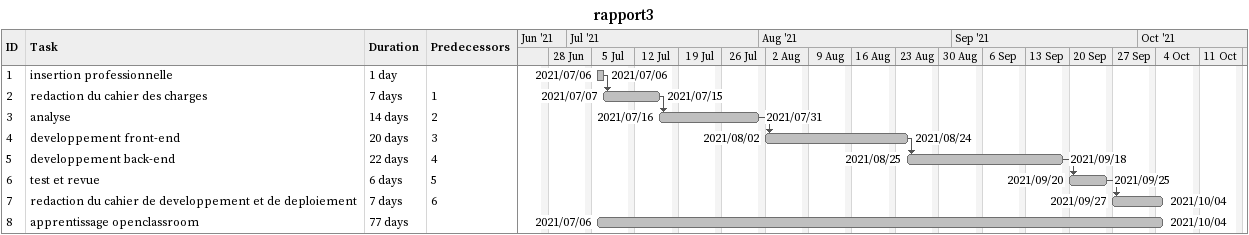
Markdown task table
rapport3

| ID | Task | Duration | Start | Finish | Predecessors |
|---|---|---|---|---|---|
| 1 | insertion professionnelle | 1d | 2021-07-06 | 2021-07-06 |  |
| 2 | redaction du cahier des charges | 7d | 2021-07-07 | 2021-07-15 | 1 |
| 3 | analyse | 14d | 2021-07-16 | 2021-07-31 | 2 |
| 4 | developpement front-end | 20d | 2021-08-02 | 2021-08-24 | 3 |
| 5 | developpement back-end | 22d | 2021-08-25 | 2021-09-18 | 4 |
| 6 | test et revue | 6d | 2021-09-20 | 2021-09-25 | 5 |
| 7 | redaction du cahier de developpement et de deploiement | 7d | 2021-09-27 | 2021-10-04 | 6 |
| 8 | apprentissage openclassroom | 77d | 2021-07-06 | 2021-10-04 |  |
